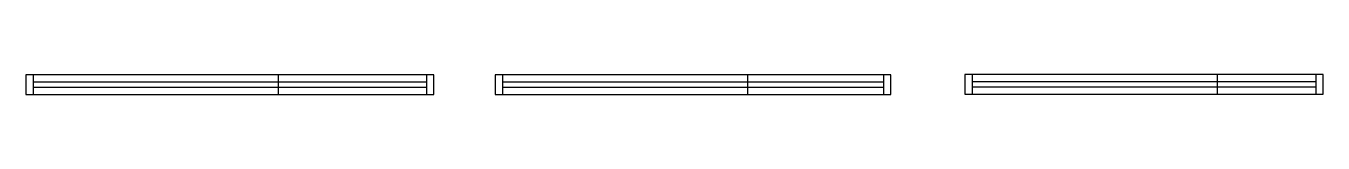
# Model space of a CAD drawing. Header units: metres. Extents: x 4108 to 5361, y -944 to -925.
import ezdxf

# ---------------------------------------------------------------- set-up
doc = ezdxf.new("R2010")
doc.units = ezdxf.units.M
doc.layers.add('Painéis', color=7, linetype='Continuous')
doc.layers.add('SARR_2.2x7', color=7, linetype='Continuous')

msp = doc.modelspace()

# ---------------------------------------------------------------- linework, layer by layer
at = {"layer": 'Painéis', "color": 7, "lineweight": 25}
for p, q in [((4351.9, -944.3), (4351.9, -925.3)), ((4805.2, -944.3), (4805.2, -925.3)), ((5258.8, -944), (5258.8, -925))]:
    msp.add_line(p, q, dxfattribs=at)
for points in [[(4107.9, -925.3), (4107.9, -944.3), (4501.9, -944.3), (4501.9, -925.3), (4107.9, -925.3)], [(4561.2, -925.3), (4561.2, -944.3), (4943.2, -944.3), (4943.2, -925.3), (4561.2, -925.3)], [(5014.8, -925), (5014.8, -944), (5360.8, -944), (5360.8, -925), (5014.8, -925)]]:
    msp.add_lwpolyline(points, dxfattribs=at)
at = {"layer": 'SARR_2.2x7', "color": 7, "lineweight": 25}
for p, q in [((4114.9, -925.3), (4114.9, -944.3)), ((4494.9, -925.3), (4494.9, -944.3)), ((4568.2, -925.3), (4568.2, -944.3)), ((4936.2, -925.3), (4936.2, -944.3)), ((5021.8, -925), (5021.8, -944)), ((5353.8, -925), (5353.8, -944)), ((4351.9, -932.3), (4114.9, -932.3)), ((4114.9, -937.3), (4351.9, -937.3)), ((4494.9, -932.3), (4351.9, -932.3)), ((4351.9, -937.3), (4494.9, -937.3)), ((4805.2, -932.3), (4568.2, -932.3)), ((4568.2, -937.3), (4805.2, -937.3)), ((4936.2, -932.3), (4805.2, -932.3)), ((4805.2, -937.3), (4936.2, -937.3)), ((5258.8, -932), (5021.8, -932)), ((5021.8, -937), (5258.8, -937)), ((5353.8, -932), (5258.8, -932)), ((5258.8, -937), (5353.8, -937))]:
    msp.add_line(p, q, dxfattribs=at)

doc.saveas('drawing.dxf')
